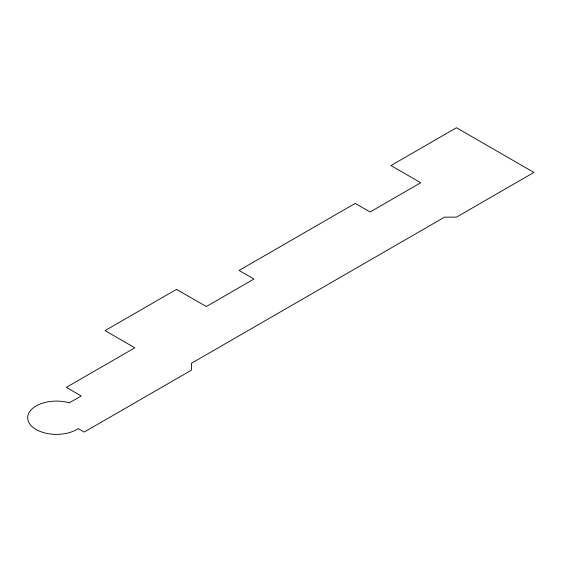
<?xml version="1.0" encoding="UTF-8"?>
<svg xmlns="http://www.w3.org/2000/svg" width="562" height="562" viewBox="0 0 562 562"><rect width="100%" height="100%" fill="white"/><g stroke="black" fill="none" stroke-linecap="round" stroke-linejoin="round"><path stroke-width="0.84" d="M176.531 289.36L105.059 330.625L134.838 347.815L66.344 387.366L81.23 395.957L69.323 402.835A28.817 16.635 0 0 0 31.851 409.094A28.817 16.635 0 0 0 39.502 431.173A28.817 16.635 0 0 0 78.259 428.63L84.209 432.066L191.424 370.168L191.424 363.291L444.556 217.143L456.47 217.143L533.9 172.443L456.47 127.736L390.955 165.565L420.734 182.755L370.105 211.986L355.219 203.388L239.068 270.448L253.961 279.04L206.31 306.55L176.531 289.36"/></g></svg>
